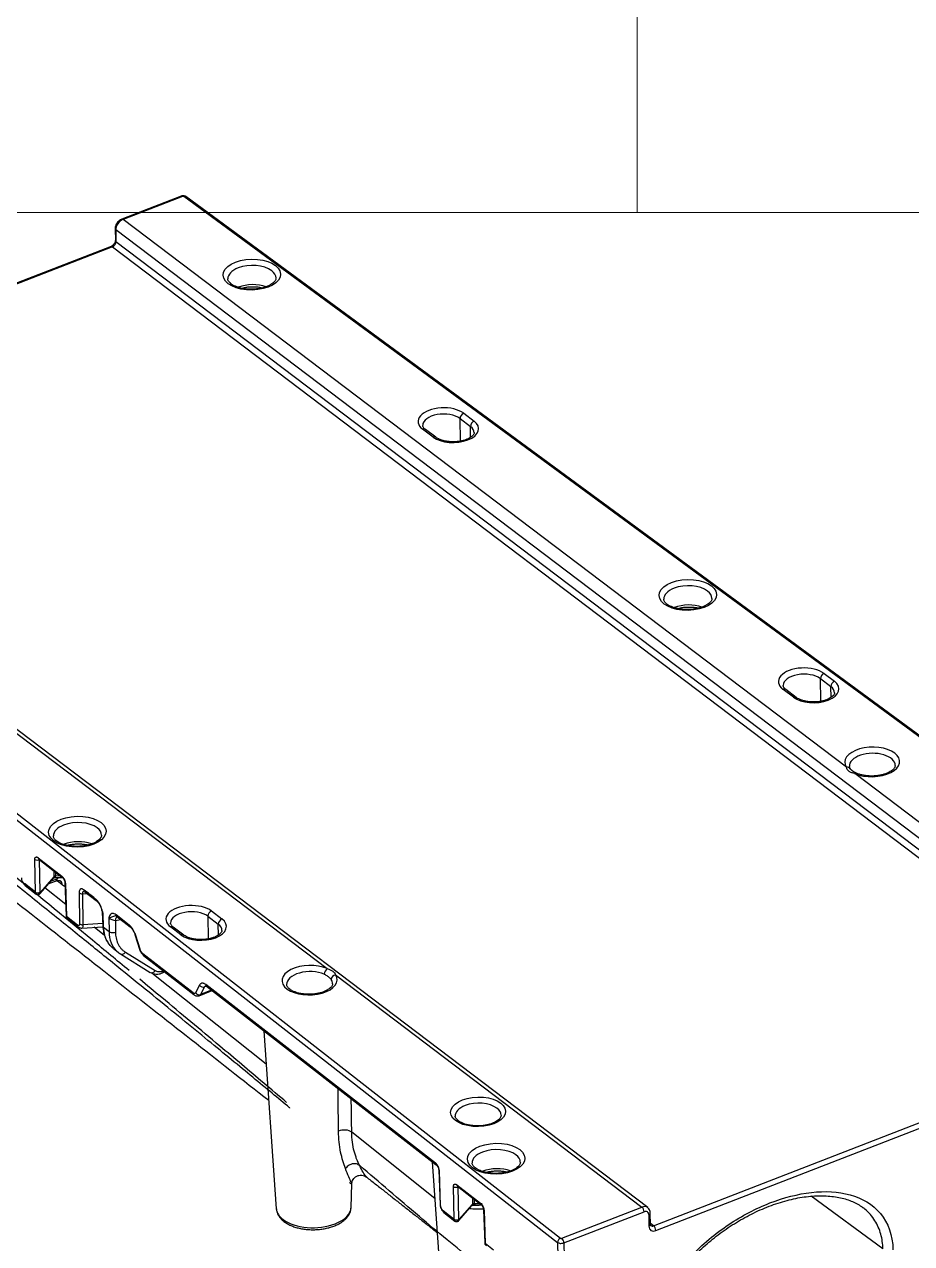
# Model space of a CAD drawing. Header units: millimetres. Extents: x -16190 to -8852, y -6844 to 7484.
# Drawn here: x -15823 to -15705.6, y 6569.6 to 6731 of the extents above; entities that cross this region are included whole.
import ezdxf

# ---------------------------------------------------------------- set-up
doc = ezdxf.new("R2010")
doc.units = ezdxf.units.MM
doc.layers.add('90', color=7, linetype='Continuous', true_color=0xffffff)
doc.layers.add('dim', color=82, linetype='Continuous', lineweight=9)

# ---------------------------------------------------------------- blocks, each defined once
blk = doc.blocks.new('htyryrty')
at = {"layer": '90', "color": 7, "linetype": 'Continuous'}
for p, q in [((483.16, 607.57), (476.62, 605.03)), ((483.3, 607.53), (476.76, 604.99)), ((600.16, 521.72), (483.44, 607.52)), ((600.4, 521.71), (483.68, 607.51)), ((556.55, 544.53), (476.76, 604.99)), ((475.88, 603.95), (475.9, 602.67)), ((590.47, 517.05), (475.95, 603.83)), ((475.95, 603.83), (475.97, 602.55)), ((475.43, 602.01), (422, 581.28)), ((475.57, 601.97), (422.08, 581.22)), ((475.57, 601.97), (590.09, 515.19)), ((475.97, 602.55), (590.5, 515.78)), ((492.08, 597.46), (492.08, 597.42)), ((419.48, 582.77), (499.27, 522.31)), ((534.63, 495.94), (420.1, 582.72)), ((513.93, 583.02), (515.08, 582.15)), ((513.97, 580.52), (513.93, 583.02)), ((514.33, 583.6), (515.48, 582.73)), ((510.95, 580.97), (509.8, 581.84)), ((511.26, 580.95), (510.11, 581.82)), ((515.1, 580.95), (515.08, 582.15)), ((412.91, 580.15), (525.01, 492.56)), ((412.58, 579.68), (524.69, 492.1)), ((540.17, 562.06), (540.17, 562.11)), ((554.09, 554.89), (555.24, 554.02)), ((550.71, 552.26), (549.56, 553.13)), ((551.02, 552.24), (549.87, 553.11)), ((553.69, 554.31), (554.84, 553.44)), ((553.73, 551.81), (553.69, 554.31)), ((554.86, 552.24), (554.84, 553.44)), ((591.28, 518.21), (557.47, 543.84)), ((467.08, 530.74), (467.01, 534.35)), ((467.39, 534.55), (469.99, 532.52)), ((467.46, 534.4), (470.05, 532.37)), ((467.6, 530.77), (467.53, 534.34)), ((469.11, 533.11), (469.12, 532.44)), ((469.28, 532.98), (469.28, 532.5)), ((467.08, 530.74), (465.87, 531.69)), ((465.95, 531.5), (467.17, 530.54)), ((467.61, 530.61), (469.07, 532.31)), ((469.12, 532.44), (467.65, 530.74)), ((468.68, 531.73), (469.39, 532.01)), ((468.79, 531.97), (469.44, 532.23)), ((469.85, 532.54), (469.28, 532.5)), ((469.28, 532.36), (470.01, 532.41)), ((469.44, 532.37), (469.44, 532.23)), ((470.05, 531.55), (469.66, 531.86)), ((470.34, 531.79), (470.46, 528.14)), ((470.39, 531.71), (470.52, 528.05)), ((470.42, 529.39), (468.13, 531.22)), ((471.9, 530.67), (471.96, 527.25)), ((472.89, 530.53), (472.27, 530.57)), ((472.27, 530.57), (472.33, 527.16)), ((472.55, 530.79), (473.78, 529.83)), ((471.71, 527.12), (470.52, 528.05)), ((470.6, 527.87), (471.8, 526.93)), ((474.45, 528.52), (474.52, 527.03)), ((474.6, 526.89), (474.54, 528.41)), ((475.19, 527.9), (475.21, 526.41)), ((475.9, 527.63), (476.47, 527.75)), ((475.9, 527.63), (475.91, 526.34)), ((477.43, 527.12), (475.98, 528.25)), ((476.07, 528.06), (477.52, 526.93)), ((486.1, 528.09), (487.25, 527.22)), ((486.1, 528.09), (486.15, 525.59)), ((486.51, 528.67), (487.66, 527.8)), ((472.2, 526.79), (474.53, 526.93)), ((474.51, 527.29), (472.33, 527.16)), ((474.72, 525.96), (473.58, 526.87)), ((474.6, 526.89), (475.21, 526.41)), ((483.13, 526.04), (481.98, 526.91)), ((483.44, 526.02), (482.29, 526.89)), ((487.28, 526.01), (487.25, 527.22)), ((478.1, 525.97), (478.58, 524.45)), ((478.63, 524.44), (478.15, 525.97)), ((475.68, 524.53), (476.2, 524.11)), ((476.46, 523.93), (479.76, 521.89)), ((477.01, 524.13), (480.31, 522.09)), ((484.47, 519.63), (478.93, 523.96)), ((479.01, 523.77), (484.56, 519.44)), ((481.18, 522.06), (481.19, 522.07)), ((492.54, 511.77), (479.92, 521.82)), ((481.08, 521.83), (481.36, 521.94)), ((500.19, 521.61), (534, 495.99)), ((485.19, 520.49), (484.76, 519.65)), ((485.15, 519.32), (486.59, 519.88)), ((485.73, 520.3), (485.3, 519.46)), ((486.52, 519.93), (485.3, 519.46)), ((485.96, 520.37), (485.73, 520.3)), ((511.22, 500.85), (485.87, 520.56)), ((485.96, 520.37), (511.31, 500.67)), ((492.29, 515.45), (493.66, 495.79)), ((535.29, 493.92), (590.09, 515.19)), ((535.52, 493.41), (590.33, 514.68)), ((511.16, 496.94), (501.98, 504.25)), ((510.87, 501), (512.37, 479.66)), ((520.58, 500.95), (520.58, 500.96)), ((503.6, 499.32), (503.6, 499.32)), ((511.58, 500.11), (511.58, 500.1)), ((511.58, 500.1), (511.72, 496.24)), ((511.79, 496.13), (511.65, 499.99)), ((501.91, 495.94), (502, 498.55)), ((513.28, 494.64), (513.21, 498.26)), ((513.59, 498.45), (516.18, 496.43)), ((513.65, 498.31), (516.24, 496.29)), ((513.8, 494.67), (513.73, 498.25)), ((515.31, 497.02), (515.32, 496.35)), ((515.48, 496.89), (515.49, 496.35)), ((560.58, 491.37), (552.68, 497.2)), ((513.28, 494.64), (512.06, 495.59)), ((512.15, 495.4), (513.37, 494.45)), ((513.81, 494.52), (515.23, 496.16)), ((515.27, 496.29), (513.85, 494.65)), ((516.53, 495.71), (516.65, 492.05)), ((516.58, 495.62), (516.71, 491.96)), ((525.15, 492.55), (534, 495.99)), ((525.39, 492.04), (534.24, 495.47)), ((534.74, 495.16), (534.77, 493.89)), ((534.94, 494.07), (534.92, 495.34)), ((535.29, 493.92), (534.94, 494.19)), ((534.94, 494.07), (534.94, 494.07)), ((517.62, 491.25), (516.71, 491.96)), ((524.69, 492.1), (524.9, 484.12)), ((525.39, 492.04), (525.6, 484.06))]:
    blk.add_line(p, q, dxfattribs=at)
for centre, major_axis, ratio, start_param, end_param in [((483.31, 607.19), (0.145, -0.375), 0.475649, 2.484194, 3.141598), ((483.45, 607.18), (-0.238, -0.324), 0.689545, 3.141601, 3.977893), ((476.77, 604.14), (0.607, 0.801), 0.696305, 0.84638, 2.417176), ((476.76, 604.65), (0.145, -0.375), 0.475649, 2.484194, 3.142283), ((476.28, 603.95), (0.402, 0.007), 0.53751, 3.141138, 3.740889), ((475.57, 601.63), (0.145, -0.375), 0.475649, 2.484194, 3.141598), ((475.56, 602.39), (-0.303, -0.401), 0.696305, 0.84638, 2.417176), ((476.3, 602.68), (0.402, 0.007), 0.53751, 3.141582, 3.740889), ((490.97, 598.48), (2.66, 0.05), 0.53751, 0.599296, 2.170092), ((490.97, 598.48), (2.66, 0.05), 0.53751, 2.170092, 3.138979), ((490.97, 598.48), (2.66, 0.05), 0.53751, 0, 0.599296), ((491.01, 596.36), (2.66, 0.05), 0.53751, 2.170092, 2.186193), ((491.01, 596.36), (2.66, 0.05), 0.53751, 0.95567, 2.170092), ((490.97, 598.48), (2.66, 0.05), 0.53751, 6.272227, 6.283185), ((512.07, 582.72), (2.76, 0.05), 0.53751, 0.599296, 3.740889), ((512.07, 582.3), (2.26, 0.04), 0.53751, 0.599296, 3.129653), ((513.22, 581.85), (2.76, 0.05), 0.53751, 3.740889, 6.882481), ((514.34, 583.18), (0.303, 0.401), 0.696305, 0.84638, 2.417176), ((515.49, 582.31), (0.303, 0.401), 0.696305, 0.84638, 2.417176), ((509.81, 581.42), (-0.303, -0.401), 0.696305, 3.141608, 3.987973), ((513.22, 581.43), (2.26, 0.04), 0.53751, 6.271245, 6.882481), ((510.96, 580.55), (-0.303, -0.401), 0.696305, 3.146884, 3.987973), ((539.06, 563.13), (2.66, 0.05), 0.53751, 2.170092, 3.138979), ((539.06, 563.13), (2.66, 0.05), 0.53751, 0.599296, 2.170092), ((539.06, 563.13), (2.66, 0.05), 0.53751, 0, 0.599296), ((539.1, 561.01), (2.66, 0.05), 0.53751, 0.95567, 2.170092), ((539.06, 563.13), (2.66, 0.05), 0.53751, 6.272227, 6.283185), ((539.1, 561.01), (2.66, 0.05), 0.53751, 2.170092, 2.186193), ((551.82, 554.01), (2.76, 0.05), 0.53751, 0.599296, 3.740889), ((551.83, 553.59), (2.26, 0.04), 0.53751, 0.599296, 3.129653), ((554.1, 554.47), (0.303, 0.401), 0.696305, 0.84638, 2.417176), ((549.56, 552.71), (-0.303, -0.401), 0.696305, 3.141608, 3.987973), ((552.97, 553.14), (2.76, 0.05), 0.53751, 3.740889, 6.882481), ((555.25, 553.6), (0.303, 0.401), 0.696305, 0.84638, 2.417176), ((552.98, 552.72), (2.26, 0.04), 0.53751, 6.271245, 6.882481), ((550.71, 551.84), (-0.303, -0.401), 0.696305, 3.146884, 3.987973), ((559.4, 545.12), (3.03, 0.06), 0.53751, 4.009014, 9.755949), ((559.41, 544.71), (2.53, 0.05), 0.53751, 6.255976, 9.445884), ((556.55, 544.11), (-0.418, -0.278), 0.797437, 3.087898, 4.240691), ((557.47, 543.41), (-0.2, -0.461), 0.545415, 3.143036, 3.837775), ((471.72, 537), (2.66, 0.05), 0.53751, 0.599296, 2.170092), ((471.72, 537), (2.66, 0.05), 0.53751, 2.170092, 3.138979), ((471.72, 537), (2.66, 0.05), 0.53751, 0, 0.599296), ((471.72, 537), (2.66, 0.05), 0.53751, 6.272227, 6.283185), ((471.76, 534.88), (2.66, 0.05), 0.53751, 2.170092, 2.186193), ((471.76, 534.88), (2.66, 0.05), 0.53751, 0.95567, 2.170092), ((467.26, 534.45), (-0.301, -0.006), 0.549311, 0.58466, 2.555865), ((467.64, 534.64), (0.186, 0.238), 0.702928, 2.436095, 3.141592), ((466.2, 531.81), (-0.247, -0.317), 0.702928, 5.577688, 6.283187), ((468.5, 532.2), (-0.182, 0.468), 0.475649, 3.146302, 4.02881), ((468.85, 532.51), (0.228, -0.197), 0.760077, 6.283166, 6.874728), ((469.26, 532.67), (0.018, -0.301), 0.063771, 5.714403, 7.279964), ((470.02, 531.77), (1, 0.03), 0.567891, 1.476895, 2.16505), ((468.83, 531.52), (-0.626, -0.786), 0.695448, 2.459985, 2.704059), ((469.22, 531.21), (-0.626, -0.786), 0.695448, 2.459985, 3.147774), ((470.24, 532.61), (0.186, 0.238), 0.702928, 2.436095, 3.12856), ((470.64, 531.8), (0.301, 0.01), 0.533868, 3.14073, 3.718485), ((467.33, 530.83), (-0.301, -0.006), 0.549312, 0.586006, 2.693049), ((467.38, 530.81), (0.228, -0.197), 0.760077, 5.309167, 6.874728), ((472.23, 530.8), (0.402, 0.007), 0.552106, 3.730008, 4.788421), ((472.8, 531.11), (-0.247, -0.317), 0.704373, 5.57597, 6.283177), ((484.24, 527.79), (2.76, 0.05), 0.53751, 0.599296, 3.740889), ((470.76, 528.15), (0.301, 0.01), 0.533868, 3.147317, 3.718392), ((476.47, 527.17), (-0.206, 0.984), 0.564915, 0.369653, 0.972885), ((476.31, 528.38), (-0.247, -0.317), 0.704373, 5.575969, 6.28318), ((484.25, 527.37), (2.26, 0.04), 0.53751, 0.599296, 3.129653), ((485.39, 526.92), (2.76, 0.05), 0.53751, 3.740889, 6.882481), ((486.52, 528.25), (0.303, 0.401), 0.696305, 0.84638, 2.417176), ((487.67, 527.37), (0.303, 0.401), 0.696305, 0.84638, 2.417176), ((472.04, 527.25), (-0.247, -0.317), 0.702928, 5.577688, 6.283382), ((472.29, 527.38), (0.402, 0.007), 0.552106, 3.729511, 4.787938), ((475.02, 527.05), (-0.502, -0.022), 0.522974, 6.283184, 6.854909), ((475.62, 526.57), (0.502, 0.005), 0.559774, 3.731832, 5.316467), ((477.77, 527.25), (-0.247, -0.317), 0.704373, 5.57597, 6.284565), ((481.98, 526.49), (-0.303, -0.401), 0.696305, 3.141608, 3.987973), ((485.4, 526.5), (2.26, 0.04), 0.53751, 6.271245, 6.882481), ((478.48, 526.1), (-0.383, -0.121), 0.117523, 6.283161, 6.766152), ((483.13, 525.62), (-0.303, -0.401), 0.696305, 3.146884, 3.987973), ((476.72, 524.36), (0.264, 0.428), 0.728911, 3.054289, 4.624998), ((478.96, 524.57), (-0.383, -0.121), 0.117523, 6.283161, 6.766152), ((479.26, 524.09), (-0.247, -0.317), 0.702928, 5.577688, 6.283187), ((480.03, 522.32), (0.264, 0.428), 0.728911, 3.141612, 4.624998), ((480.9, 522.29), (-0.182, 0.468), 0.475649, 3.146302, 4.02881), ((497.33, 521.03), (3.03, 0.06), 0.53751, 0.867421, 6.614356), ((497.33, 520.62), (2.53, 0.05), 0.53751, 0.867421, 3.163053), ((499.27, 521.88), (0.2, 0.461), 0.545415, 0.696182, 2.223345), ((500.19, 521.19), (0.418, 0.278), 0.797437, 1.099099, 2.626262), ((497.33, 520.62), (2.53, 0.05), 0.53751, 6.254006, 6.614356), ((484.81, 519.76), (-0.247, -0.317), 0.702928, 5.577688, 6.282674), ((485.09, 519.78), (0.358, -0.183), 0.820435, 4.080045, 5.658746), ((485.52, 520.62), (0.358, -0.183), 0.820435, 4.080045, 5.658746), ((486.2, 520.69), (-0.247, -0.317), 0.704372, 5.57597, 6.283178), ((515.93, 506.1), (2.53, 0.05), 0.53751, 0.599296, 2.170092), ((515.93, 506.1), (2.53, 0.05), 0.53751, 2.170092, 3.172948), ((515.93, 506.1), (2.53, 0.05), 0.53751, 0, 0.599296), ((515.93, 506.1), (2.53, 0.05), 0.53751, 6.264078, 6.283185), ((501.15, 503.92), (-1, -0.01), 0.581092, 3.731513, 5.381725), ((517.92, 500.91), (2.66, 0.05), 0.53751, 2.170092, 3.139961), ((517.92, 500.91), (2.66, 0.05), 0.53751, 0.599296, 2.170092), ((511.55, 500.98), (-0.247, -0.317), 0.704373, 5.57597, 6.40931), ((517.92, 500.91), (2.66, 0.05), 0.53751, 0, 0.599296), ((511.98, 500.12), (-0.402, -0.015), 0.530714, 0.000017, 0.57537), ((517.96, 498.79), (2.66, 0.05), 0.53751, 2.170092, 2.186782), ((517.96, 498.79), (2.66, 0.05), 0.53751, 0.954591, 2.170092), ((513.46, 498.35), (-0.301, -0.006), 0.549311, 0.58466, 2.555865), ((513.84, 498.55), (0.186, 0.238), 0.702928, 2.436095, 3.141592), ((497.79, 495.93), (-4.12, -0.08), 0.53751, 0.027821, 0.599296), ((497.79, 495.93), (-4.12, -0.08), 0.53751, 2.170092, 3.113846), ((512.12, 496.26), (-0.402, -0.015), 0.530715, 0.000014, 0.57537), ((512.39, 495.72), (-0.247, -0.317), 0.702928, 5.577688, 6.283187), ((516.07, 498.49), (5.01, 0.09), 0.53751, 4.479366, 4.799005), ((515, 496.36), (0.228, -0.197), 0.760077, 6.283166, 6.874728), ((515.05, 496.41), (0.213, -0.214), 0.801668, 0.00129, 0.651288), ((515.46, 496.51), (0, -0.301), 0.101728, 6.066531, 7.284883), ((516.43, 496.52), (0.186, 0.238), 0.702928, 2.436095, 3.12856), ((516.83, 495.72), (0.301, 0.01), 0.533868, 3.14073, 3.718485), ((534.02, 495.14), (-0.607, -0.801), 0.696305, 3.139816, 3.987973), ((534.01, 495.65), (-0.145, 0.375), 0.475649, 4.05499, 5.625786), ((534.25, 494.97), (-0.364, -0.481), 0.696305, 2.417176, 3.987973), ((534.51, 495.33), (0.402, 0.007), 0.53751, 5.311685, 6.283542), ((497.79, 495.93), (-4.12, -0.08), 0.53751, 0.599296, 2.170092), ((513.53, 494.74), (-0.301, -0.006), 0.549312, 0.58466, 2.690595), ((513.58, 494.71), (0.228, -0.197), 0.760077, 5.309167, 6.874728), ((534.54, 494.06), (0.402, 0.007), 0.53751, 5.311685, 6.283172), ((535.51, 494.17), (0.546, 0.721), 0.696305, 2.417176, 3.987973), ((535.28, 494.35), (0.303, 0.401), 0.696305, 3.140036, 3.987973), ((535.29, 493.59), (-0.145, 0.375), 0.475649, 4.05499, 5.625786), ((525.02, 492.23), (0.247, 0.317), 0.702928, 0.856743, 2.436095), ((525.16, 492.21), (-0.145, 0.375), 0.475649, 4.05499, 5.625786), ((516.96, 492.06), (0.301, 0.01), 0.533868, 3.160553, 3.714324)]:
    blk.add_ellipse(centre, major_axis=major_axis, ratio=ratio, start_param=start_param, end_param=end_param, dxfattribs=at)
for centre, major_axis in [((490.96, 598.9), (3.17, 0.06)), ((539.06, 563.55), (3.17, 0.06)), ((471.71, 537.42), (3.17, 0.06)), ((515.92, 506.51), (3.03, 0.06)), ((517.91, 501.33), (3.17, 0.06))]:
    blk.add_ellipse(centre, major_axis=major_axis, ratio=0.53751, dxfattribs=at)
for points, degree, knots in [([(483.68, 607.51), (483.65, 607.53), (483.57, 607.57), (483.42, 607.6), (483.28, 607.6), (483.2, 607.58), (483.16, 607.57)], 3, [0, 0, 0, 0, 0.262763, 0.517236, 0.763077, 1, 1, 1, 1]), ([(476.62, 605.03), (476.57, 605.01), (476.45, 604.95), (476.26, 604.81), (476.08, 604.61), (475.95, 604.38), (475.88, 604.15), (475.87, 604), (475.88, 603.95)], 3, [0, 0, 0, 0, 0.114949, 0.299567, 0.487137, 0.677845, 0.872693, 1, 1, 1, 1]), ([(475.9, 602.67), (475.9, 602.66), (475.9, 602.6), (475.87, 602.48), (475.79, 602.32), (475.67, 602.17), (475.54, 602.06), (475.46, 602.02), (475.43, 602.01)], 3, [0, 0, 0, 0, 0.09136, 0.271677, 0.45841, 0.650544, 0.842501, 1, 1, 1, 1]), ([(493.62, 598.52), (493.63, 598.49), (493.62, 598.42), (493.58, 598.29), (493.47, 598.14), (493.3, 597.97), (493.07, 597.8), (492.79, 597.65), (492.45, 597.52), (492.08, 597.41), (491.67, 597.33), (491.24, 597.29), (490.8, 597.28), (490.37, 597.3), (489.95, 597.36), (489.57, 597.45), (489.22, 597.57), (488.92, 597.71), (488.68, 597.86), (488.5, 598.02), (488.38, 598.17), (488.32, 598.31), (488.3, 598.39), (488.3, 598.43)], 3, [0, 0, 0, 0, 0.038466, 0.087352, 0.132968, 0.181616, 0.229061, 0.276443, 0.324161, 0.372331, 0.420898, 0.469746, 0.51875, 0.56778, 0.61667, 0.665286, 0.713498, 0.761189, 0.808313, 0.855012, 0.901754, 0.949632, 1, 1, 1, 1]), ([(489.8, 597.4), (489.9, 597.43), (490.14, 597.48), (490.53, 597.54), (490.96, 597.57), (491.4, 597.56), (491.81, 597.52), (492.06, 597.47), (492.17, 597.45)], 3, [0, 0, 0, 0, 0.136967, 0.313428, 0.490671, 0.668229, 0.845573, 1, 1, 1, 1]), ([(510.11, 581.82), (510.08, 581.84), (509.99, 581.91), (509.89, 582.03), (509.83, 582.15), (509.81, 582.22), (509.82, 582.26), (509.82, 582.26)], 3, [0, 0, 0, 0, 0.137457, 0.397048, 0.660243, 0.942626, 1, 1, 1, 1]), ([(515.48, 581.46), (515.49, 581.43), (515.48, 581.37), (515.42, 581.25), (515.31, 581.11), (515.14, 580.96), (514.9, 580.82), (514.61, 580.69), (514.28, 580.58), (513.91, 580.5), (513.52, 580.45), (513.12, 580.44), (512.72, 580.46), (512.34, 580.51), (511.98, 580.6), (511.67, 580.71), (511.43, 580.83), (511.31, 580.91), (511.26, 580.95)], 3, [0, 0, 0, 0, 0.067885, 0.12994, 0.188986, 0.251873, 0.314142, 0.376687, 0.439965, 0.503952, 0.568465, 0.633281, 0.698173, 0.762857, 0.827087, 0.890636, 0.953313, 1, 1, 1, 1]), ([(477.42, 522.1), (476.07, 523.22), (468.27, 529.66), (451.74, 543.18), (436.59, 555.41), (427.86, 562.46)], 3, [0, 0, 0, 0, 0.08102, 0.469894, 1, 1, 1, 1]), ([(541.72, 563.17), (541.72, 563.14), (541.72, 563.06), (541.67, 562.94), (541.57, 562.78), (541.4, 562.62), (541.17, 562.45), (540.88, 562.3), (540.55, 562.17), (540.17, 562.06), (539.76, 561.98), (539.34, 561.93), (538.9, 561.92), (538.47, 561.95), (538.05, 562.01), (537.66, 562.1), (537.32, 562.22), (537.02, 562.36), (536.77, 562.51), (536.59, 562.67), (536.48, 562.82), (536.41, 562.96), (536.4, 563.04), (536.4, 563.08)], 3, [0, 0, 0, 0, 0.038466, 0.087352, 0.132968, 0.181616, 0.229061, 0.276443, 0.324161, 0.372331, 0.420898, 0.469746, 0.51875, 0.56778, 0.61667, 0.665286, 0.713498, 0.761189, 0.808313, 0.855012, 0.901754, 0.949632, 1, 1, 1, 1]), ([(495.16, 506.92), (495.15, 506.93), (494.52, 507.46), (493.22, 508.54), (491.1, 510.29), (488.76, 512.22), (486.17, 514.35), (483.29, 516.72), (480.09, 519.32), (476.57, 522.18), (472.75, 525.27), (468.65, 528.57), (464.28, 532.08), (459.63, 535.81), (454.63, 539.79), (449.22, 544.1), (443.32, 548.78), (436.89, 553.88), (431.53, 558.11), (428.35, 560.63), (427.6, 561.21)], 3, [0, 0, 0, 0, 0.001749, 0.062996, 0.124243, 0.185489, 0.246736, 0.307983, 0.36923, 0.430476, 0.491723, 0.55297, 0.614217, 0.675463, 0.73671, 0.797957, 0.859203, 0.92045, 0.981697, 1, 1, 1, 1]), ([(537.9, 562.05), (538, 562.08), (538.24, 562.13), (538.62, 562.19), (539.06, 562.21), (539.49, 562.21), (539.9, 562.17), (540.16, 562.12), (540.27, 562.09)], 3, [0, 0, 0, 0, 0.136967, 0.313428, 0.490671, 0.668229, 0.845573, 1, 1, 1, 1]), ([(549.87, 553.11), (549.84, 553.14), (549.75, 553.21), (549.65, 553.32), (549.59, 553.44), (549.57, 553.51), (549.57, 553.55), (549.57, 553.56)], 3, [0, 0, 0, 0, 0.137457, 0.397048, 0.660243, 0.942626, 1, 1, 1, 1]), ([(555.24, 552.75), (555.24, 552.72), (555.23, 552.66), (555.18, 552.54), (555.07, 552.4), (554.89, 552.25), (554.66, 552.11), (554.37, 551.98), (554.04, 551.87), (553.67, 551.79), (553.28, 551.74), (552.88, 551.73), (552.48, 551.75), (552.09, 551.81), (551.74, 551.89), (551.43, 552), (551.19, 552.12), (551.06, 552.2), (551.02, 552.24)], 3, [0, 0, 0, 0, 0.067885, 0.12994, 0.188986, 0.251873, 0.314142, 0.376687, 0.439965, 0.503952, 0.568465, 0.633281, 0.698173, 0.762857, 0.827087, 0.890636, 0.953313, 1, 1, 1, 1]), ([(557.47, 543.84), (557.35, 543.87), (557.12, 543.93), (556.91, 544.03), (556.8, 544.12), (556.73, 544.19), (556.61, 544.32), (556.57, 544.45), (556.55, 544.53)], 3, [0, 0, 0, 0, 0.231422, 0.473712, 0.53418, 0.594879, 0.719282, 1, 1, 1, 1]), ([(556.97, 544.39), (556.96, 544.41), (556.92, 544.48), (556.89, 544.56), (556.89, 544.62), (556.89, 544.63)], 3, [0, 0, 0, 0, 0.25706, 0.786175, 1, 1, 1, 1]), ([(561.94, 544.72), (561.94, 544.72), (561.95, 544.67), (561.92, 544.59), (561.85, 544.44), (561.72, 544.29), (561.53, 544.13), (561.27, 543.98), (560.96, 543.84), (560.61, 543.72), (560.23, 543.64), (559.81, 543.58), (559.39, 543.56), (558.97, 543.57), (558.55, 543.62), (558.17, 543.7), (557.88, 543.79), (557.72, 543.85), (557.67, 543.87)], 3, [0, 0, 0, 0, 0.008472, 0.083748, 0.149849, 0.213315, 0.28087, 0.347945, 0.415272, 0.483266, 0.551914, 0.621062, 0.690515, 0.760076, 0.829505, 0.898577, 0.967086, 1, 1, 1, 1]), ([(474.38, 537.04), (474.38, 537.01), (474.38, 536.93), (474.33, 536.81), (474.23, 536.65), (474.06, 536.49), (473.83, 536.32), (473.54, 536.17), (473.21, 536.03), (472.83, 535.93), (472.42, 535.85), (471.99, 535.8), (471.56, 535.79), (471.12, 535.82), (470.71, 535.88), (470.32, 535.97), (469.97, 536.08), (469.67, 536.22), (469.43, 536.38), (469.25, 536.54), (469.13, 536.69), (469.07, 536.83), (469.06, 536.91), (469.06, 536.95)], 3, [0, 0, 0, 0, 0.038466, 0.087352, 0.132968, 0.181616, 0.229061, 0.276443, 0.324161, 0.372331, 0.420898, 0.469746, 0.51875, 0.56778, 0.61667, 0.665286, 0.713498, 0.761189, 0.808313, 0.855012, 0.901754, 0.949632, 1, 1, 1, 1]), ([(470.56, 535.92), (470.66, 535.95), (470.89, 536), (471.28, 536.06), (471.72, 536.08), (472.15, 536.08), (472.56, 536.03), (472.81, 535.99), (472.93, 535.96)], 3, [0, 0, 0, 0, 0.136967, 0.313428, 0.490671, 0.668229, 0.845573, 1, 1, 1, 1]), ([(467.01, 534.35), (467.01, 534.43), (467.03, 534.5), (467.05, 534.57), (467.1, 534.6), (467.15, 534.64), (467.22, 534.63), (467.3, 534.62), (467.39, 534.55)], 2, [0, 0, 0, 0.25, 0.25, 0.5, 0.5, 0.75, 0.75, 1, 1, 1]), ([(465.53, 532.33), (465.53, 532.29), (465.54, 532.19), (465.59, 532.01), (465.68, 531.81), (465.81, 531.62), (465.9, 531.53), (465.95, 531.5)], 3, [0, 0, 0, 0, 0.157054, 0.303498, 0.565501, 0.795485, 1, 1, 1, 1]), ([(469.07, 532.31), (469.08, 532.31), (469.09, 532.32), (469.14, 532.34), (469.2, 532.36), (469.25, 532.36), (469.28, 532.36)], 3, [0, 0, 0, 0, 0.22689, 0.468172, 0.725336, 1, 1, 1, 1]), ([(469.28, 532.5), (469.27, 532.5), (469.24, 532.5), (469.19, 532.49), (469.15, 532.47), (469.13, 532.45), (469.12, 532.44)], 3, [0, 0, 0, 0, 0.219754, 0.450427, 0.710231, 1, 1, 1, 1]), ([(469.44, 532.23), (469.45, 532.2), (469.45, 532.15), (469.44, 532.09), (469.42, 532.05), (469.4, 532.02), (469.38, 532.01), (469.37, 532), (469.37, 532)], 3, [0, 0, 0, 0, 0.227738, 0.43231, 0.617303, 0.784128, 0.933395, 1, 1, 1, 1]), ([(469.37, 532), (469.48, 532.03), (469.62, 532.06), (469.78, 532.03), (469.83, 532.01), (469.84, 532)], 3, [0, 0, 0, 0, 0.470575, 0.728313, 1, 1, 1, 1]), ([(469.66, 531.86), (469.54, 531.95), (469.43, 532.08), (469.42, 532.09), (469.42, 532.1)], 2, [0, 0, 0, 0.949442, 0.949442, 1, 1, 1]), ([(470.05, 532.38), (470.08, 532.36), (470.13, 532.3), (470.21, 532.19), (470.27, 532.08), (470.31, 531.99), (470.33, 531.89), (470.34, 531.82), (470.34, 531.79)], 3, [0, 0, 0, 0, 0.210184, 0.450632, 0.580382, 0.714701, 0.853561, 1, 1, 1, 1]), ([(467.16, 530.56), (467.16, 530.55), (467.19, 530.53), (467.24, 530.5), (467.32, 530.49), (467.39, 530.49), (467.46, 530.5), (467.52, 530.53), (467.57, 530.57), (467.6, 530.6), (467.61, 530.61)], 3, [0, 0, 0, 0, 0.048147, 0.196847, 0.345826, 0.491534, 0.631028, 0.762277, 0.884036, 1, 1, 1, 1]), ([(467.65, 530.74), (467.65, 530.73), (467.64, 530.73), (467.63, 530.72), (467.62, 530.72), (467.61, 530.73), (467.61, 530.74), (467.6, 530.76), (467.6, 530.77)], 3, [0, 0, 0, 0, 0.185786, 0.352722, 0.503821, 0.652084, 0.811985, 1, 1, 1, 1]), ([(472.43, 530.83), (472.43, 530.83), (472.41, 530.83), (472.38, 530.82), (472.34, 530.81), (472.31, 530.78), (472.29, 530.75), (472.27, 530.7), (472.26, 530.65), (472.27, 530.6), (472.27, 530.57)], 3, [0, 0, 0, 0, 0.00254, 0.145035, 0.287529, 0.430023, 0.572517, 0.715012, 0.857506, 1, 1, 1, 1]), ([(474.54, 528.41), (474.52, 528.49), (474.49, 528.63), (474.44, 528.81), (474.35, 529.08), (474.2, 529.41), (473.95, 529.79), (473.79, 529.94), (473.69, 530.03)], 3, [0, 0, 0, 0, 0.136497, 0.21502, 0.293948, 0.554852, 0.750729, 1, 1, 1, 1]), ([(473.77, 529.84), (473.86, 529.77), (474.02, 529.6), (474.23, 529.26), (474.36, 528.94), (474.41, 528.74), (474.44, 528.65)], 3, [0, 0, 0, 0, 0.313226, 0.58501, 0.814299, 1, 1, 1, 1]), ([(474.54, 528.41), (474.49, 528.52), (474.44, 528.64), (474.4, 528.78), (474.4, 528.81)], 3, [0, 0, 0, 0, 0.838082, 1, 1, 1, 1]), ([(470.46, 528.14), (470.47, 528.09), (470.48, 528.01), (470.54, 527.93), (470.57, 527.89), (470.57, 527.89)], 3, [0, 0, 0, 0, 0.472614, 0.927641, 1, 1, 1, 1]), ([(470.52, 528.05), (470.52, 528.01), (470.54, 527.93), (470.59, 527.87), (470.61, 527.85)], 3, [0, 0, 0, 0, 0.540742, 1, 1, 1, 1]), ([(474.45, 528.51), (474.46, 528.5), (474.47, 528.47), (474.51, 528.43), (474.54, 528.41)], 3, [0, 0, 0, 0, 0.358971, 1, 1, 1, 1]), ([(475.98, 528.25), (475.92, 528.29), (475.79, 528.37), (475.59, 528.42), (475.4, 528.36), (475.26, 528.17), (475.21, 527.99), (475.19, 527.9)], 3, [0, 0, 0, 0, 0.174511, 0.325903, 0.583715, 0.800306, 1, 1, 1, 1]), ([(475.87, 528.13), (475.82, 528.12), (475.69, 528.08), (475.51, 527.98), (475.32, 527.91), (475.23, 527.9), (475.19, 527.9)], 3, [0, 0, 0, 0, 0.238997, 0.577049, 0.791282, 1, 1, 1, 1]), ([(471.8, 526.93), (471.84, 526.9), (471.93, 526.84), (472.06, 526.8), (472.15, 526.79), (472.19, 526.79)], 3, [0, 0, 0, 0, 0.344952, 0.704795, 1, 1, 1, 1]), ([(472.33, 527.16), (472.32, 527.07), (472.32, 526.9), (472.26, 526.8), (472.21, 526.79), (472.2, 526.79)], 3, [0, 0, 0, 0, 0.400863, 0.83239, 1, 1, 1, 1]), ([(474.52, 527.03), (474.53, 526.78), (474.59, 526.3), (474.81, 525.65), (475.07, 525.17), (475.27, 524.93), (475.34, 524.86)], 3, [0, 0, 0, 0, 0.288569, 0.578895, 0.870499, 1, 1, 1, 1]), ([(475.48, 524.7), (475.47, 524.72), (475.29, 524.89), (475, 525.29), (474.69, 526.01), (474.63, 526.59), (474.6, 526.89)], 3, [0, 0, 0, 0, 0.027766, 0.329541, 0.653613, 1, 1, 1, 1]), ([(477.52, 526.93), (477.58, 526.88), (477.7, 526.76), (477.87, 526.5), (478.01, 526.23), (478.07, 526.05), (478.1, 525.97)], 3, [0, 0, 0, 0, 0.288951, 0.553975, 0.791805, 1, 1, 1, 1]), ([(482.29, 526.89), (482.25, 526.91), (482.17, 526.98), (482.07, 527.1), (482.01, 527.22), (481.99, 527.29), (481.99, 527.33), (481.99, 527.33)], 3, [0, 0, 0, 0, 0.137457, 0.397048, 0.660243, 0.942626, 1, 1, 1, 1]), ([(487.66, 526.53), (487.66, 526.5), (487.65, 526.43), (487.6, 526.32), (487.49, 526.18), (487.31, 526.03), (487.08, 525.88), (486.79, 525.76), (486.46, 525.65), (486.09, 525.57), (485.7, 525.52), (485.29, 525.51), (484.89, 525.53), (484.51, 525.58), (484.16, 525.67), (483.85, 525.78), (483.61, 525.9), (483.48, 525.98), (483.44, 526.02)], 3, [0, 0, 0, 0, 0.067885, 0.12994, 0.188986, 0.251873, 0.314142, 0.376687, 0.439965, 0.503952, 0.568465, 0.633281, 0.698173, 0.762857, 0.827087, 0.890636, 0.953313, 1, 1, 1, 1]), ([(478.58, 524.45), (478.6, 524.38), (478.65, 524.25), (478.75, 524.06), (478.88, 523.9), (478.97, 523.81), (479.01, 523.77)], 3, [0, 0, 0, 0, 0.240872, 0.487938, 0.741051, 1, 1, 1, 1]), ([(499.27, 522.31), (499.38, 522.27), (499.61, 522.2), (499.82, 522.07), (499.94, 521.98), (500.01, 521.92), (500.12, 521.81), (500.16, 521.69), (500.19, 521.61)], 3, [0, 0, 0, 0, 0.231427, 0.473714, 0.534182, 0.594881, 0.719283, 1, 1, 1, 1]), ([(494.79, 507.55), (493.95, 508.26), (491.48, 510.36), (486.89, 514.22), (482.34, 518.02), (479.4, 520.46), (478.59, 521.13)], 3, [0, 0, 0, 0, 0.153617, 0.451605, 0.848965, 1, 1, 1, 1]), ([(479.81, 521.87), (479.9, 521.82), (480.09, 521.74), (480.41, 521.69), (480.74, 521.72), (480.97, 521.78), (481.08, 521.83)], 3, [0, 0, 0, 0, 0.25451, 0.506468, 0.755243, 1, 1, 1, 1]), ([(498.95, 521.69), (499.01, 521.66), (499.14, 521.6), (499.31, 521.49), (499.47, 521.37), (499.61, 521.25), (499.69, 521.16), (499.72, 521.11)], 3, [0, 0, 0, 0, 0.180017, 0.374785, 0.572049, 0.775018, 1, 1, 1, 1]), ([(484.56, 519.44), (484.61, 519.4), (484.71, 519.34), (484.87, 519.29), (485.02, 519.29), (485.12, 519.31), (485.17, 519.33)], 3, [0, 0, 0, 0, 0.260291, 0.517958, 0.766545, 1, 1, 1, 1]), ([(499.86, 520.63), (499.86, 520.62), (499.86, 520.56), (499.83, 520.46), (499.74, 520.31), (499.59, 520.15), (499.37, 519.99), (499.1, 519.84), (498.78, 519.71), (498.42, 519.6), (498.02, 519.53), (497.6, 519.48), (497.18, 519.47), (496.76, 519.5), (496.35, 519.55), (495.97, 519.64), (495.64, 519.76), (495.35, 519.9), (495.13, 520.05), (494.96, 520.2), (494.86, 520.35), (494.81, 520.46), (494.81, 520.52), (494.81, 520.54)], 3, [0, 0, 0, 0, 0.020811, 0.072765, 0.120359, 0.171225, 0.220356, 0.269335, 0.318652, 0.368473, 0.418742, 0.469331, 0.520098, 0.570896, 0.621537, 0.671869, 0.721744, 0.771034, 0.8197, 0.867939, 0.916317, 0.966264, 1, 1, 1, 1]), ([(500.52, 504.36), (500.51, 505.47), (500.49, 507.09), (500.48, 508.67), (500.47, 509.17)], 3, [0, 0, 0, 0, 0.680164, 1, 1, 1, 1]), ([(501.98, 504.25), (501.96, 505.36), (501.94, 506.62), (501.93, 507.87), (501.92, 508.04)], 3, [0, 0, 0, 0, 0.864713, 1, 1, 1, 1]), ([(517.95, 505.47), (517.91, 505.44), (517.78, 505.37), (517.53, 505.25), (517.18, 505.13), (516.8, 505.04), (516.39, 504.97), (515.97, 504.95), (515.54, 504.96), (515.13, 505), (514.74, 505.07), (514.38, 505.18), (514.07, 505.31), (513.82, 505.45), (513.62, 505.61), (513.49, 505.76), (513.42, 505.89), (513.39, 505.97), (513.4, 506.01), (513.4, 506.01)], 3, [0, 0, 0, 0, 0.033207, 0.096492, 0.160373, 0.224883, 0.289888, 0.355209, 0.420658, 0.48602, 0.551073, 0.615625, 0.679495, 0.742561, 0.8049, 0.867061, 0.930091, 0.997234, 1, 1, 1, 1]), ([(518.45, 506.11), (518.46, 506.09), (518.46, 506.03), (518.42, 505.93), (518.32, 505.78), (518.17, 505.62), (518.03, 505.52), (517.95, 505.47)], 3, [0, 0, 0, 0, 0.129117, 0.35839, 0.57012, 0.796197, 1, 1, 1, 1]), ([(501.29, 500.26), (501.19, 500.53), (500.99, 501.08), (500.74, 502.07), (500.56, 503.16), (500.53, 503.96), (500.52, 504.36)], 3, [0, 0, 0, 0, 0.241038, 0.479623, 0.738596, 1, 1, 1, 1]), ([(502.86, 500.57), (502.74, 500.8), (502.57, 501.16), (502.38, 501.71), (502.2, 502.31), (502.03, 503.14), (501.99, 503.88), (501.98, 504.25)], 3, [0, 0, 0, 0, 0.247253, 0.367228, 0.48703, 0.744068, 1, 1, 1, 1]), ([(502.86, 500.57), (502.75, 500.64), (502.52, 500.79), (502.08, 500.79), (501.62, 500.63), (501.42, 500.4), (501.29, 500.26)], 3, [0, 0, 0, 0, 0.242473, 0.500387, 0.696053, 1, 1, 1, 1]), ([(503.6, 499.32), (503.58, 499.34), (503.51, 499.42), (503.24, 499.78), (502.98, 500.31), (502.86, 500.57)], 3, [0, 0, 0, 0, 0.196105, 0.60158, 1, 1, 1, 1]), ([(515.78, 489.78), (515.7, 489.84), (514.55, 490.71), (512.36, 492.48), (508.09, 496.1), (505.01, 498.73), (502.86, 500.57)], 3, [0, 0, 0, 0, 0.016616, 0.228771, 0.461922, 1, 1, 1, 1]), ([(511.31, 500.67), (511.32, 500.65), (511.36, 500.62), (511.41, 500.56), (511.46, 500.48), (511.5, 500.4), (511.54, 500.31), (511.56, 500.23), (511.58, 500.16), (511.58, 500.12), (511.58, 500.11)], 3, [0, 0, 0, 0, 0.155806, 0.304045, 0.44363, 0.573757, 0.694052, 0.804656, 0.906346, 1, 1, 1, 1]), ([(516.14, 500.02), (516.08, 500.04), (515.93, 500.11), (515.71, 500.24), (515.51, 500.39), (515.37, 500.55), (515.29, 500.7), (515.26, 500.79), (515.26, 500.85), (515.26, 500.86)], 3, [0, 0, 0, 0, 0.089378, 0.25826, 0.42551, 0.592306, 0.761215, 0.940074, 1, 1, 1, 1]), ([(520.58, 500.95), (520.58, 500.95), (520.59, 500.9), (520.57, 500.82), (520.5, 500.67), (520.38, 500.51), (520.2, 500.35), (519.95, 500.18), (519.65, 500.04), (519.3, 499.91), (518.91, 499.81), (518.5, 499.74), (518.06, 499.71), (517.63, 499.71), (517.2, 499.74), (516.79, 499.81), (516.43, 499.91), (516.23, 499.98), (516.14, 500.02)], 3, [0, 0, 0, 0, 0.001071, 0.07901, 0.144722, 0.207219, 0.273768, 0.339418, 0.405172, 0.471484, 0.538414, 0.605849, 0.673623, 0.741559, 0.809466, 0.877121, 0.944341, 1, 1, 1, 1]), ([(501.72, 498.71), (501.79, 498.65), (501.94, 498.54), (502.03, 498.51), (501.92, 498.75), (501.64, 499.31), (501.41, 499.93), (501.29, 500.26)], 3, [0, 0, 0, 0, 0.105355, 0.277518, 0.480452, 0.719767, 1, 1, 1, 1]), ([(502, 498.56), (502, 498.59), (502.01, 498.71), (502.07, 498.93), (502.22, 499.17), (502.46, 499.38), (502.76, 499.51), (503.08, 499.54), (503.38, 499.46), (503.54, 499.37), (503.61, 499.31)], 3, [0, 0, 0, 0, 0.048899, 0.161953, 0.290638, 0.431967, 0.580255, 0.72828, 0.869506, 1, 1, 1, 1]), ([(516.75, 499.83), (516.77, 499.83), (516.91, 499.87), (517.2, 499.93), (517.63, 499.98), (518.06, 500), (518.5, 499.98), (518.85, 499.93), (519.05, 499.89), (519.12, 499.87)], 3, [0, 0, 0, 0, 0.023503, 0.19904, 0.375659, 0.552904, 0.730309, 0.907293, 1, 1, 1, 1]), ([(513.21, 498.26), (513.21, 498.34), (513.23, 498.4), (513.25, 498.47), (513.29, 498.51), (513.35, 498.55), (513.42, 498.54), (513.5, 498.52), (513.59, 498.45)], 2, [0, 0, 0, 0.25, 0.25, 0.5, 0.5, 0.75, 0.75, 1, 1, 1]), ([(534.93, 480.89), (534.9, 482.5), (535.35, 484.24), (536.96, 487.6), (538.1, 489.16), (540.65, 491.89), (542.09, 493.08), (545.05, 495.05), (546.57, 495.85), (549.67, 497.05), (551.2, 497.44), (554.19, 497.78), (555.64, 497.71), (558.27, 496.99), (559.45, 496.32), (561.15, 494.26), (561.67, 492.89), (561.69, 491.28)], 3, [0, 0, 0, 0, 0.125, 0.125, 0.25, 0.25, 0.375, 0.375, 0.5, 0.5, 0.625, 0.625, 0.75, 0.75, 0.875, 0.875, 1, 1, 1, 1]), ([(535.3, 481.26), (535.3, 481.42), (535.3, 481.79), (535.33, 482.34), (535.42, 482.95), (535.55, 483.56), (535.74, 484.23), (535.98, 484.92), (536.29, 485.65), (536.65, 486.39), (537.06, 487.13), (537.53, 487.86), (538.04, 488.59), (538.61, 489.32), (539.23, 490.04), (539.9, 490.75), (540.62, 491.45), (541.39, 492.13), (542.21, 492.79), (543.07, 493.43), (543.97, 494.03), (544.89, 494.59), (545.84, 495.11), (546.8, 495.58), (547.78, 495.99), (548.77, 496.36), (549.76, 496.67), (550.72, 496.91), (551.67, 497.09), (552.58, 497.2), (553.48, 497.25), (554.33, 497.24), (555.14, 497.17), (555.9, 497.03), (556.6, 496.85), (557.24, 496.61), (557.82, 496.31), (558.19, 496.09), (558.36, 495.95), (558.36, 495.94)], 3, [0, 0, 0, 0, 0.015696, 0.03662, 0.054339, 0.074447, 0.093984, 0.116321, 0.139011, 0.162188, 0.185798, 0.209945, 0.23473, 0.260237, 0.286574, 0.313822, 0.342029, 0.371203, 0.40131, 0.432488, 0.464247, 0.496367, 0.528914, 0.561939, 0.595485, 0.629464, 0.663219, 0.696519, 0.729393, 0.761885, 0.794054, 0.825967, 0.857102, 0.887195, 0.916323, 0.944548, 0.971978, 0.998742, 1, 1, 1, 1]), ([(493.66, 495.81), (493.66, 495.81), (493.66, 495.69), (493.71, 495.47), (493.83, 495.16), (494.02, 494.86), (494.27, 494.59), (494.58, 494.33), (494.95, 494.11), (495.36, 493.91), (495.82, 493.75), (496.32, 493.63), (496.83, 493.54), (497.36, 493.5), (497.9, 493.49), (498.43, 493.53), (498.96, 493.6), (499.35, 493.69), (499.57, 493.75), (499.63, 493.77)], 3, [0, 0, 0, 0, 0.002866, 0.062341, 0.121693, 0.182202, 0.244798, 0.309627, 0.376083, 0.443279, 0.510472, 0.577418, 0.644102, 0.710588, 0.776969, 0.843343, 0.909794, 0.976416, 1, 1, 1, 1]), ([(499.63, 493.77), (499.71, 493.79), (499.96, 493.87), (500.34, 494.03), (500.75, 494.24), (501.11, 494.5), (501.41, 494.78), (501.65, 495.09), (501.81, 495.41), (501.89, 495.69), (501.9, 495.88), (501.9, 495.95)], 3, [0, 0, 0, 0, 0.066337, 0.192114, 0.318755, 0.446289, 0.574164, 0.700686, 0.811231, 0.929401, 1, 1, 1, 1]), ([(511.72, 496.24), (511.73, 496.19), (511.74, 496.1), (511.79, 495.91), (511.88, 495.71), (512.01, 495.53), (512.1, 495.44), (512.15, 495.4)], 3, [0, 0, 0, 0, 0.157054, 0.303498, 0.565501, 0.795485, 1, 1, 1, 1]), ([(515.45, 496.21), (515.43, 496.21), (515.38, 496.21), (515.31, 496.21), (515.26, 496.21), (515.23, 496.21), (515.22, 496.2)], 3, [0, 0, 0, 0, 0.286915, 0.57383, 0.860745, 1, 1, 1, 1]), ([(515.26, 496.2), (515.26, 496.2), (515.27, 496.2), (515.3, 496.2), (515.36, 496.21), (515.42, 496.21), (515.46, 496.21)], 3, [0, 0, 0, 0, 0.197835, 0.43015, 0.698139, 1, 1, 1, 1]), ([(516.36, 496.36), (516.27, 496.36), (516, 496.35), (515.7, 496.35), (515.49, 496.35)], 3, [0, 0, 0, 0, 0.325578, 1, 1, 1, 1]), ([(516.24, 496.29), (516.27, 496.27), (516.32, 496.21), (516.4, 496.1), (516.46, 495.99), (516.5, 495.9), (516.52, 495.8), (516.53, 495.73), (516.53, 495.7)], 3, [0, 0, 0, 0, 0.210184, 0.450632, 0.580382, 0.714701, 0.853561, 1, 1, 1, 1]), ([(534.92, 495.34), (534.91, 495.39), (534.9, 495.52), (534.83, 495.71), (534.73, 495.86), (534.65, 495.92), (534.62, 495.93)], 3, [0, 0, 0, 0, 0.230595, 0.546724, 0.85409, 1, 1, 1, 1]), ([(560.58, 491.37), (560.57, 491.94), (560.41, 493.08), (559.74, 494.59), (558.97, 495.46), (558.48, 495.86), (558.42, 495.9)], 3, [0, 0, 0, 0, 0.294949, 0.608838, 0.952816, 1, 1, 1, 1]), ([(513.35, 494.46), (513.36, 494.46), (513.39, 494.43), (513.44, 494.41), (513.51, 494.39), (513.59, 494.39), (513.66, 494.41), (513.72, 494.44), (513.77, 494.47), (513.8, 494.5), (513.81, 494.52)], 3, [0, 0, 0, 0, 0.048147, 0.196847, 0.345826, 0.491534, 0.631028, 0.762277, 0.884036, 1, 1, 1, 1]), ([(513.85, 494.65), (513.85, 494.64), (513.84, 494.63), (513.83, 494.63), (513.82, 494.63), (513.81, 494.64), (513.8, 494.65), (513.8, 494.66), (513.8, 494.67)], 3, [0, 0, 0, 0, 0.185786, 0.352722, 0.503821, 0.652084, 0.811985, 1, 1, 1, 1]), ([(534.97, 493.95), (534.97, 493.95), (534.96, 493.96), (534.94, 493.99), (534.94, 494.05), (534.94, 494.07)], 3, [0, 0, 0, 0, 0.352282, 0.757463, 1, 1, 1, 1]), ([(516.65, 492.05), (516.66, 492), (516.67, 491.92), (516.74, 491.82), (516.8, 491.77), (516.83, 491.75)], 3, [0, 0, 0, 0, 0.37307, 0.732256, 1, 1, 1, 1]), ([(524.69, 492.1), (524.77, 492.05), (524.97, 491.95), (525.24, 492.01), (525.39, 492.04)], 3, [0, 0, 0, 0, 0.437158, 1, 1, 1, 1])]:
    blk.add_open_spline(points, degree=degree, knots=knots, dxfattribs=at)
for points, degree in [([(483.44, 607.52), (483.43, 607.52), (483.42, 607.53), (483.4, 607.54), (483.37, 607.54), (483.33, 607.54), (483.31, 607.54), (483.3, 607.53)], 3), ([(424.37, 561.5), (492.82, 507.78)], 1), ([(557.68, 543.87), (557.18, 544.07), (556.97, 544.39)], 2), ([(468.54, 531.69), (468.59, 531.7), (468.64, 531.72), (468.68, 531.73)], 3), ([(469.99, 532.52), (470.02, 532.5), (470.06, 532.45), (470.13, 532.37), (470.19, 532.29), (470.24, 532.2), (470.28, 532.13), (470.32, 532.05), (470.34, 531.97), (470.37, 531.89), (470.38, 531.81), (470.39, 531.74), (470.39, 531.71)], 3), ([(470.32, 531.4), (470.19, 531.43), (470.05, 531.55)], 2), ([(467.16, 530.56), (467.12, 530.59), (467.1, 530.66), (467.08, 530.74)], 3), ([(472.47, 530.98), (472.43, 531.01), (472.36, 531.05), (472.27, 531.09), (472.19, 531.11), (472.12, 531.11), (472.06, 531.09), (472.01, 531.05), (471.98, 531.01), (471.95, 530.95), (471.92, 530.88), (471.9, 530.79), (471.9, 530.71), (471.9, 530.67)], 3), ([(473.69, 530.03), (473.28, 530.35), (472.87, 530.66), (472.47, 530.98)], 3), ([(472.5, 530.83), (472.55, 530.79)], 1), ([(473.78, 529.84), (473.73, 529.88), (473.69, 529.95), (473.69, 530.03)], 3), ([(474.43, 528.63), (474.45, 528.52)], 1), ([(475.19, 527.9), (475.34, 527.79), (475.68, 527.67), (475.9, 527.63)], 3), ([(475.92, 528.13), (475.91, 528.13), (475.89, 528.13), (475.87, 528.13)], 3), ([(475.95, 528.13), (476.07, 528.05)], 1), ([(471.96, 527.25), (471.96, 527.23), (471.96, 527.2), (471.95, 527.16), (471.93, 527.11), (471.91, 527.08), (471.88, 527.07), (471.85, 527.06), (471.82, 527.06), (471.79, 527.07), (471.76, 527.09), (471.73, 527.11), (471.71, 527.12)], 3), ([(472.2, 526.79), (472.19, 526.79), (472.19, 526.79), (472.19, 526.79)], 3), ([(475.21, 526.41), (475.22, 525.51), (475.53, 524.73), (476.07, 524.22)], 3), ([(475.91, 526.34), (475.91, 526.23), (475.92, 526.02), (475.97, 525.7), (476.05, 525.37), (476.18, 525.06), (476.33, 524.78), (476.52, 524.54), (476.73, 524.32), (476.91, 524.19), (477.01, 524.13)], 3), ([(478.15, 525.97), (478.12, 526.04), (478.07, 526.19), (477.99, 526.37), (477.91, 526.53), (477.82, 526.67), (477.74, 526.79), (477.65, 526.91), (477.55, 527.02), (477.47, 527.09), (477.43, 527.12)], 3), ([(475.71, 524.51), (475.63, 524.57), (475.56, 524.63), (475.48, 524.7)], 3), ([(476.07, 524.22), (476.27, 524.04), (476.51, 523.91)], 2), ([(476.07, 524.22), (476.11, 524.18), (476.15, 524.15), (476.2, 524.11)], 3), ([(478.93, 523.96), (478.91, 523.97), (478.89, 524), (478.84, 524.04), (478.8, 524.09), (478.76, 524.16), (478.71, 524.24), (478.67, 524.33), (478.64, 524.4), (478.63, 524.44)], 3), ([(480.31, 522.09), (480.39, 522.05), (480.55, 521.98), (480.83, 521.97), (481.06, 522.02), (481.18, 522.06)], 3), ([(485.87, 520.56), (485.83, 520.59), (485.74, 520.65), (485.64, 520.69), (485.54, 520.71), (485.46, 520.71), (485.38, 520.69), (485.32, 520.65), (485.25, 520.59), (485.21, 520.53), (485.19, 520.49)], 3), ([(484.76, 519.65), (484.75, 519.64), (484.74, 519.62), (484.71, 519.59), (484.68, 519.57), (484.64, 519.56), (484.59, 519.56), (484.54, 519.58), (484.5, 519.61), (484.47, 519.63)], 3), ([(485.3, 519.46), (485.26, 519.39), (485.21, 519.35), (485.16, 519.33)], 3), ([(485.87, 520.44), (485.81, 520.42), (485.77, 520.36), (485.73, 520.3)], 3), ([(485.86, 520.44), (485.86, 520.44), (485.96, 520.37)], 2), ([(511.65, 499.99), (511.65, 500.03), (511.64, 500.11), (511.61, 500.24), (511.56, 500.38), (511.51, 500.49), (511.46, 500.58), (511.41, 500.66), (511.35, 500.73), (511.29, 500.79), (511.24, 500.83), (511.22, 500.85)], 3), ([(503.6, 499.32), (511.42, 493.18)], 1), ([(512.06, 495.59), (512.05, 495.6), (512.02, 495.63), (511.97, 495.68), (511.92, 495.75), (511.89, 495.81), (511.86, 495.87), (511.84, 495.92), (511.82, 495.97), (511.81, 496.02), (511.8, 496.07), (511.79, 496.11), (511.79, 496.13)], 3), ([(515.23, 496.16), (515.26, 496.2)], 1), ([(515.32, 496.35), (515.31, 496.34), (515.3, 496.33), (515.29, 496.31), (515.28, 496.3), (515.27, 496.29)], 3), ([(515.49, 496.35), (515.48, 496.35), (515.46, 496.35), (515.43, 496.35), (515.4, 496.36), (515.38, 496.36), (515.36, 496.36), (515.34, 496.36), (515.33, 496.35), (515.32, 496.35)], 3), ([(515.64, 496.22), (515.58, 496.21), (515.51, 496.21), (515.45, 496.21)], 3), ([(515.46, 496.21), (515.73, 496.21), (515.99, 496.22), (516.25, 496.23)], 3), ([(516.18, 496.43), (516.21, 496.41), (516.25, 496.36), (516.33, 496.28), (516.38, 496.2), (516.43, 496.12), (516.47, 496.04), (516.51, 495.96), (516.53, 495.88), (516.56, 495.8), (516.57, 495.72), (516.58, 495.65), (516.58, 495.62)], 3), ([(558.35, 495.95), (558.34, 495.96), (558.32, 495.97), (558.3, 495.99)], 3), ([(513.35, 494.46), (513.31, 494.5), (513.3, 494.57), (513.28, 494.64)], 3), ([(525.01, 492.56), (525.02, 492.56), (525.03, 492.55), (525.05, 492.55), (525.07, 492.54), (525.09, 492.54), (525.11, 492.54), (525.13, 492.55), (525.15, 492.55), (525.15, 492.55)], 3)]:
    blk.add_open_spline(points, degree=degree, dxfattribs=at)

msp = doc.modelspace()

# ---------------------------------------------------------------- linework, layer by layer
at = {"layer": 'dim', "color": 7}
for p, q in [((-15741.897, 7416.107), (-15741.897, 6706.107)), ((-16190.362, 6706.107), (-15601.77, 6706.107))]:
    msp.add_line(p, q, dxfattribs=at)

# ---------------------------------------------------------------- block references
at = {"xscale": 1.199999999998909, "yscale": 1.199999999998909, "zscale": 1.2}
msp.add_blockref('htyryrty', (-16382.07, 5979.217), dxfattribs=at)

doc.saveas('drawing.dxf')
